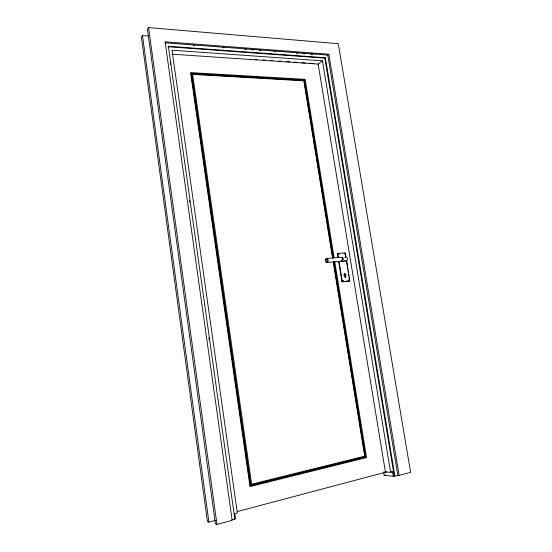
<?xml version="1.0" encoding="UTF-8"?>
<svg xmlns="http://www.w3.org/2000/svg" width="552" height="552" viewBox="0 0 552 552"><rect width="100%" height="100%" fill="white"/><g stroke="black" fill="none" stroke-linecap="round" stroke-linejoin="round"><path stroke-width="0.83" d="M342.55 258.909L341.847 260.951M345.414 275.207L345.228 274.047L344.131 274.151L344.938 273.771L345.842 274.517L345.262 275.296L345.711 277.09L345.559 275.207M346.007 277.007L344.648 277.201L344.427 274.068M347.443 260.026L347.788 258.791L347.008 257.556M148.502 36.018L142.492 35.549L141.381 36.998L207.448 521.695L208.918 522.109L215.556 520.35M148.564 27.6L147.405 29.118L215.439 523.965L216.984 524.4L232.157 520.322L165.103 41.8L328.84 54.241L399.151 475.41L410.619 472.326L338.272 43.698L148.564 27.6L216.984 524.4M325.852 259.302L326.549 258.44L341.239 257.225L342.827 257.777M326.308 262.165L327.205 262.497L327.909 261.641L328.005 260.095L327.44 258.771L326.549 258.44M327.205 262.497L341.895 261.234L342.613 260.392L342.716 258.86L342.143 257.549M342.633 260.889L343.337 258.847L342.847 257.722M325.369 57.732L168.374 46.264L167.967 46.741L324.824 58.146L325.369 57.732L394.915 476.052L399.151 475.41M346.635 260.475L349.733 281.002L341.992 281.803L338.728 261.772M165.151 42.828L327.757 55.069L328.84 54.241M172.21 54.186L318.152 64.066L322.43 60.823L390.616 472.367L392.555 471.856L393.286 476.245L394.915 476.052M341.992 281.803L349.968 280.789M341.791 261.365L342.964 261.745L343.986 261.172M342.964 261.745L345.918 260.813M343.986 275.055L345.842 274.517M344.62 275.227L344.793 275.282M343.855 275.655L345.711 275.124M231.847 519.839L234.835 519.039L168.374 46.264M237.312 511.559L386.324 472.008L384.765 471.87M383.619 471.898L384.178 475.3L385.71 474.892M349.25 279.961L348.464 280.14L349.057 279.961M338.328 254.21L338.866 254.244M344.227 253.734L344.952 253.782M339.025 254.251L338.238 254.224M338.045 257.598L337.369 253.43L345.38 252.857L346.076 257.087M343.165 280.561L342.544 280.637L343.178 280.657M345.159 260.606L345.814 260.565M344.62 257.301L345.276 257.267M344.758 253.775L344.131 253.754M322.43 60.823L172.031 50.225L237.312 512.918L234.841 513.574L235.545 518.569L234.303 518.901L234.835 519.039M255.41 59.34L257.128 59.464M263.138 59.892L264.856 60.016M270.873 60.451L272.591 60.575M278.601 61.003L281.175 61.189M286.329 61.562L289.765 61.803M294.064 62.114L297.5 62.362M301.792 62.673L305.228 62.914M309.527 63.225L313.819 63.535M193.117 45.436L194.835 45.561M222.339 47.624L224.064 47.755M244.688 49.3L246.413 49.425M251.567 49.811L253.285 49.942M259.302 50.391L261.02 50.522M273.916 51.488L275.634 51.619M296.265 53.164L297.983 53.289M303.145 53.675L304.863 53.806M310.88 54.255L312.598 54.386M391.064 471.712L392.555 471.856M390.616 472.367L385.399 471.863L318.152 64.066M384.178 475.3L393.286 476.245M337.369 253.43L338.39 257.598M344.834 260.337L346.194 260.592M340.984 260.91L341.895 261.234M326.598 258.722L327.364 259.005L327.847 260.151L327.764 261.475L327.157 262.214L326.391 261.924M327.757 55.069L397.813 475.272M324.824 58.146L394.252 475.983M345.241 253.644L345.925 257.791M346.332 260.275L347.829 269.397M348.098 271.053L348.374 272.716M348.643 274.372L348.919 276.028M349.188 277.69L349.464 279.346M339.066 261.731L342.302 281.568M334.126 257.832L305.152 79.357L190.55 72.602L250.008 486.602L366.549 457.56L334.678 261.234M333.298 257.908L304.449 80.061L191.158 73.444L250.394 485.67L365.596 457.035L333.85 261.317M332.973 258.343L304.124 80.426L191.682 73.892L250.801 485.07L365.134 456.697L333.525 261.752M332.539 257.867L303.841 80.82L192.641 74.396L251.622 484.207L364.686 456.2L333.229 262.124M170.251 62.969L170.485 64.674M189.564 200.431L189.798 202.135M208.87 337.893L209.111 339.604M142.492 35.549L208.918 522.109M325.19 259.53L325.59 261.993L326.356 262.283L327.039 260.22L326.556 259.074L325.79 258.791L325.19 259.53"/></g></svg>
